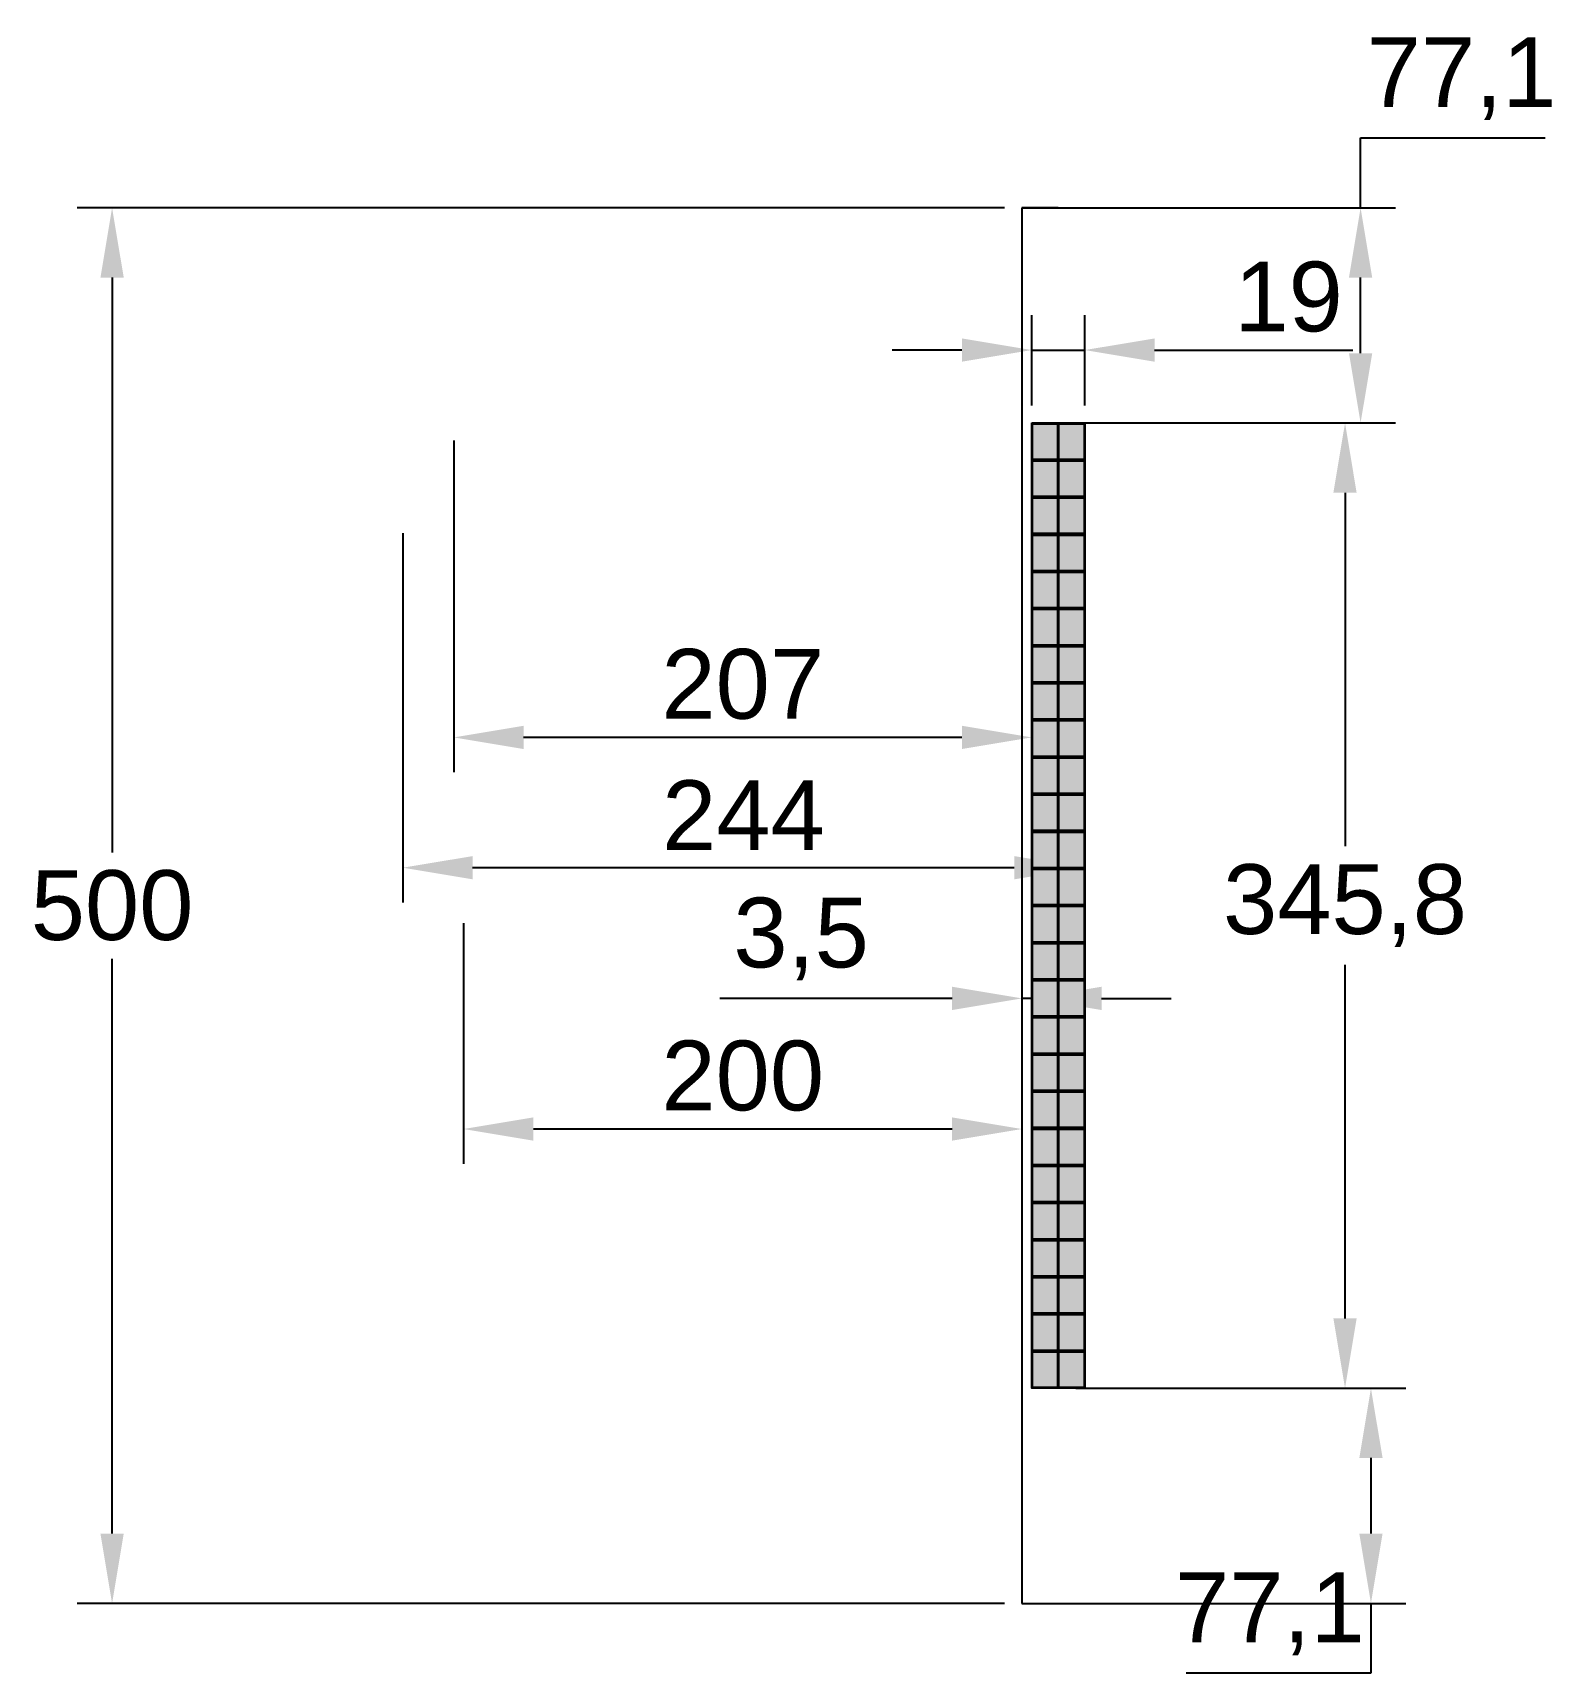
# Model space of a CAD drawing. Header units: millimetres. Extents: x 2428 to 2973, y 1438 to 2026.
import ezdxf

# ---------------------------------------------------------------- set-up
doc = ezdxf.new("R2010")
doc.units = ezdxf.units.MM
doc.styles.get("Standard").update_dxf_attribs({"font": 'arial.ttf'})
doc.dimstyles.new('ISO-25', dxfattribs={"dimscale": 10, "dimtxt": 2.5, "dimasz": 2.5, "dimexe": 1.25, "dimexo": 0.625, "dimtad": 1, "dimtih": 1, "dimtoh": 1, "dimtxsty": 'Standard', "dimcen": 2.5, "dimadec": 0, "dimazin": 0, "dimtfac": 1, "dimtmove": 0, "dimatfit": 3, "dimfxl": 1, "dimarcsym": 0})

# ---------------------------------------------------------------- blocks, each defined once
blk = doc.blocks.new('*U5')
h = blk.add_hatch(color=256)
h.set_gradient(color1=(122, 175, 223), color2=(122, 175, 223), tint=1)
h.paths.add_polyline_path([(4.75, 6.65), (-4.75, 6.65), (-4.75, -6.65), (4.75, -6.65)])
h.paths.add_polyline_path([(4.5, -6.4), (-4.5, -6.4), (-4.5, 6.4), (4.5, 6.4)], flags=16)
h = blk.add_hatch(color=256)
h.set_gradient(color1=(41, 49, 137), color2=(41, 49, 137), tint=1)
h.paths.add_polyline_path([(-4.75, -6.65), (4.75, -6.65), (4.75, 6.65), (-4.75, 6.65)])
h.paths.add_polyline_path([(-4.5, 6.4), (4.5, 6.4), (4.5, -6.4), (-4.5, -6.4)], flags=16)
h = blk.add_hatch(color=256)
h.set_gradient(color1=(215, 235, 210), color2=(215, 235, 210), tint=1)
h.paths.add_polyline_path([(-4.5, -6.4), (4.5, -6.4), (4.5, 6.4), (-4.5, 6.4)])
for points in [[(-4.75, 6.65), (4.75, 6.65), (4.75, -6.65), (-4.75, -6.65)], [(-4.5, 6.4), (4.5, 6.4), (4.5, -6.4), (-4.5, -6.4)]]:
    blk.add_lwpolyline(points, close=True)
blk = doc.blocks.new('*U6')
at = {"color": 0, "linetype": 'ByBlock', "lineweight": -2, "transparency": 16777216}
for p in [(0, 332.5), (9.5, 332.5), (0, 319.2), (9.5, 319.2), (0, 305.9), (9.5, 305.9), (0, 292.6), (9.5, 292.6), (0, 279.3), (9.5, 279.3), (0, 266), (9.5, 266), (0, 252.7), (9.5, 252.7), (0, 239.4), (9.5, 239.4), (0, 226.1), (9.5, 226.1), (0, 212.8), (9.5, 212.8), (0, 199.5), (9.5, 199.5), (0, 186.2), (9.5, 186.2), (0, 172.9), (9.5, 172.9), (0, 159.6), (9.5, 159.6), (0, 146.3), (9.5, 146.3), (0, 133), (9.5, 133), (0, 119.7), (9.5, 119.7), (0, 106.4), (9.5, 106.4), (0, 93.1), (9.5, 93.1), (0, 79.8), (9.5, 79.8), (0, 66.5), (9.5, 66.5), (0, 53.2), (9.5, 53.2), (0, 39.9), (9.5, 39.9), (0, 26.6), (9.5, 26.6), (0, 13.3), (9.5, 13.3), (0, 0), (9.5, 0)]:
    blk.add_blockref('*U5', p, dxfattribs=at)
blk = doc.blocks.new('*D7')
at = {"color": 0, "lineweight": -2, "transparency": 16777216}
for p, q in [((2892.15, 1886.24), (2910.31, 1886.24)), ((2897.81, 1861.24), (2897.81, 1734.61)), ((2897.81, 1565.44), (2897.81, 1692.07)), ((2892.15, 1540.44), (2910.31, 1540.44))]:
    blk.add_line(p, q, dxfattribs=at)
at = {"color": 0, "transparency": 16777216}
for points in [[(2893.64, 1861.24), (2901.97, 1861.24), (2897.81, 1886.24)], [(2893.64, 1565.44), (2901.97, 1565.44), (2897.81, 1540.44)]]:
    blk.add_solid(points, dxfattribs=at)
at = {"layer": 'Defpoints', "color": 0, "transparency": 16777216}
for p in [(2885.9, 1886.24), (2885.9, 1540.44), (2897.81, 1540.44)]:
    blk.add_point(p, dxfattribs=at)
at = {"color": 0, "transparency": 16777216, "insert": (2897.81, 1713.34), "char_height": 25, "attachment_point": 5}
blk.add_mtext('345,8', dxfattribs=at)
blk = doc.blocks.new('*D9')
at = {"color": 0, "lineweight": -2, "transparency": 16777216}
for p, q in [((2782.09, 1693.79), (2782.09, 1667.59)), ((2785.59, 1693.79), (2785.59, 1667.59)), ((2757.09, 1680.09), (2673.91, 1680.09)), ((2785.59, 1680.09), (2782.09, 1680.09)), ((2810.59, 1680.09), (2835.59, 1680.09))]:
    blk.add_line(p, q, dxfattribs=at)
at = {"color": 0, "transparency": 16777216}
for points in [[(2757.09, 1684.26), (2757.09, 1675.92), (2782.09, 1680.09)], [(2810.59, 1684.26), (2810.59, 1675.92), (2785.59, 1680.09)]]:
    blk.add_solid(points, dxfattribs=at)
at = {"layer": 'Defpoints', "color": 0, "transparency": 16777216}
for p in [(2782.09, 1700.04), (2785.59, 1700.04), (2782.09, 1680.09)]:
    blk.add_point(p, dxfattribs=at)
at = {"color": 0, "transparency": 16777216, "insert": (2703, 1701.36), "char_height": 25, "attachment_point": 5}
blk.add_mtext('3,5', dxfattribs=at)
blk = doc.blocks.new('*D10')
at = {"color": 0, "lineweight": -2, "transparency": 16777216}
for p, q in [((2903.38, 1963.34), (2903.38, 1988.34)), ((2903.38, 1988.34), (2969.54, 1988.34)), ((2801.34, 1963.34), (2915.88, 1963.34)), ((2903.38, 1911.24), (2903.38, 1938.34)), ((2801.34, 1886.24), (2915.88, 1886.24))]:
    blk.add_line(p, q, dxfattribs=at)
at = {"color": 0, "transparency": 16777216}
for points in [[(2899.22, 1938.34), (2907.55, 1938.34), (2903.38, 1963.34)], [(2899.22, 1911.24), (2907.55, 1911.24), (2903.38, 1886.24)]]:
    blk.add_solid(points, dxfattribs=at)
at = {"layer": 'Defpoints', "color": 0, "transparency": 16777216}
for p in [(2795.09, 1963.34), (2903.38, 1963.34), (2795.09, 1886.24)]:
    blk.add_point(p, dxfattribs=at)
at = {"color": 0, "transparency": 16777216, "insert": (2939.59, 2009.61), "char_height": 25, "attachment_point": 5}
blk.add_mtext('77,1', dxfattribs=at)
blk = doc.blocks.new('*D11')
at = {"color": 0, "lineweight": -2, "transparency": 16777216}
for p, q in [((2785.59, 1892.49), (2785.59, 1924.86)), ((2804.59, 1892.49), (2804.59, 1924.86)), ((2760.59, 1912.36), (2735.59, 1912.36)), ((2785.59, 1912.36), (2804.59, 1912.36)), ((2829.59, 1912.36), (2900.6, 1912.36))]:
    blk.add_line(p, q, dxfattribs=at)
at = {"color": 0, "transparency": 16777216}
for points in [[(2760.59, 1916.52), (2760.59, 1908.19), (2785.59, 1912.36)], [(2829.59, 1916.52), (2829.59, 1908.19), (2804.59, 1912.36)]]:
    blk.add_solid(points, dxfattribs=at)
at = {"layer": 'Defpoints', "color": 0, "transparency": 16777216}
for p in [(2804.59, 1912.36), (2785.59, 1886.24), (2804.59, 1886.24)]:
    blk.add_point(p, dxfattribs=at)
at = {"color": 0, "transparency": 16777216, "insert": (2877.6, 1931.37), "char_height": 25, "attachment_point": 5}
blk.add_mtext('19', dxfattribs=at)
blk = doc.blocks.new('*D12')
at = {"color": 0, "lineweight": -2, "transparency": 16777216}
for p, q in [((2801.34, 1540.44), (2919.59, 1540.44)), ((2907.09, 1515.44), (2907.09, 1488.34)), ((2801.34, 1463.34), (2919.59, 1463.34)), ((2907.09, 1463.34), (2907.09, 1438.34)), ((2907.09, 1438.34), (2840.93, 1438.34))]:
    blk.add_line(p, q, dxfattribs=at)
at = {"color": 0, "transparency": 16777216}
for points in [[(2902.93, 1515.44), (2911.26, 1515.44), (2907.09, 1540.44)], [(2902.93, 1488.34), (2911.26, 1488.34), (2907.09, 1463.34)]]:
    blk.add_solid(points, dxfattribs=at)
at = {"layer": 'Defpoints', "color": 0, "transparency": 16777216}
for p in [(2795.09, 1540.44), (2795.09, 1463.34), (2907.09, 1463.34)]:
    blk.add_point(p, dxfattribs=at)
at = {"color": 0, "transparency": 16777216, "insert": (2870.89, 1459.61), "char_height": 25, "attachment_point": 5}
blk.add_mtext('77,1', dxfattribs=at)
blk = doc.blocks.new('*D14')
at = {"color": 0, "lineweight": -2, "transparency": 16777216}
for p, q in [((2578.59, 1879.99), (2578.59, 1761.09)), ((2785.59, 1879.99), (2785.59, 1761.09)), ((2760.59, 1773.59), (2603.59, 1773.59))]:
    blk.add_line(p, q, dxfattribs=at)
at = {"color": 0, "transparency": 16777216}
for points in [[(2603.59, 1777.76), (2603.59, 1769.43), (2578.59, 1773.59)], [(2760.59, 1777.76), (2760.59, 1769.43), (2785.59, 1773.59)]]:
    blk.add_solid(points, dxfattribs=at)
at = {"layer": 'Defpoints', "color": 0, "transparency": 16777216}
for p in [(2578.59, 1886.24), (2785.59, 1886.24), (2578.59, 1773.59)]:
    blk.add_point(p, dxfattribs=at)
at = {"color": 0, "transparency": 16777216, "insert": (2682.09, 1792.61), "char_height": 25, "attachment_point": 5}
blk.add_mtext('207', dxfattribs=at)
blk = doc.blocks.new('*D15')
at = {"color": 0, "lineweight": -2, "transparency": 16777216}
for p, q in [((2775.84, 1963.34), (2443.7, 1963.34)), ((2456.2, 1938.34), (2456.2, 1732.35)), ((2456.2, 1488.34), (2456.2, 1694.32)), ((2775.84, 1463.34), (2443.7, 1463.34))]:
    blk.add_line(p, q, dxfattribs=at)
at = {"color": 0, "transparency": 16777216}
for points in [[(2452.03, 1938.34), (2460.37, 1938.34), (2456.2, 1963.34)], [(2452.03, 1488.34), (2460.37, 1488.34), (2456.2, 1463.34)]]:
    blk.add_solid(points, dxfattribs=at)
at = {"layer": 'Defpoints', "color": 0, "transparency": 16777216}
for p in [(2782.09, 1963.34), (2456.2, 1463.34), (2782.09, 1463.34)]:
    blk.add_point(p, dxfattribs=at)
at = {"color": 0, "transparency": 16777216, "insert": (2456.2, 1713.34), "char_height": 25, "attachment_point": 5}
blk.add_mtext('500', dxfattribs=at)
blk = doc.blocks.new('*D16')
at = {"color": 0, "lineweight": -2, "transparency": 16777216}
for p, q in [((2582.09, 1707.09), (2582.09, 1620.79)), ((2782.09, 1707.09), (2782.09, 1620.79)), ((2757.09, 1633.29), (2607.09, 1633.29))]:
    blk.add_line(p, q, dxfattribs=at)
at = {"color": 0, "transparency": 16777216}
for points in [[(2607.09, 1637.46), (2607.09, 1629.12), (2582.09, 1633.29)], [(2757.09, 1637.46), (2757.09, 1629.12), (2782.09, 1633.29)]]:
    blk.add_solid(points, dxfattribs=at)
at = {"layer": 'Defpoints', "color": 0, "transparency": 16777216}
for p in [(2582.09, 1713.34), (2782.09, 1713.34), (2582.09, 1633.29)]:
    blk.add_point(p, dxfattribs=at)
at = {"color": 0, "transparency": 16777216, "insert": (2682.09, 1652.3), "char_height": 25, "attachment_point": 5}
blk.add_mtext('200', dxfattribs=at)
blk = doc.blocks.new('*D17')
at = {"color": 0, "lineweight": -2, "transparency": 16777216}
for p, q in [((2560.34, 1846.74), (2560.34, 1714.41)), ((2804.34, 1846.74), (2804.34, 1714.41)), ((2779.34, 1726.91), (2585.34, 1726.91))]:
    blk.add_line(p, q, dxfattribs=at)
at = {"color": 0, "transparency": 16777216}
for points in [[(2585.34, 1731.07), (2585.34, 1722.74), (2560.34, 1726.91)], [(2779.34, 1731.07), (2779.34, 1722.74), (2804.34, 1726.91)]]:
    blk.add_solid(points, dxfattribs=at)
at = {"layer": 'Defpoints', "color": 0, "transparency": 16777216}
for p in [(2560.34, 1852.99), (2804.34, 1852.99), (2560.34, 1726.91)]:
    blk.add_point(p, dxfattribs=at)
at = {"color": 0, "transparency": 16777216, "insert": (2682.34, 1745.71), "char_height": 25, "attachment_point": 5}
blk.add_mtext('244', dxfattribs=at)

msp = doc.modelspace()

# ---------------------------------------------------------------- linework, layer by layer
for p, q in [((2795.093, 1963.339), (2782.093, 1963.339)), ((2782.093, 1963.339), (2782.093, 1463.339)), ((2782.093, 1963.339), (2907.093, 1963.339)), ((2782.093, 1463.339), (2907.093, 1463.339))]:
    msp.add_line(p, q)

# ---------------------------------------------------------------- block references
msp.add_blockref('*U6', (2790.343, 1547.089))

# ---------------------------------------------------------------- dimensions: what is measured, and where the dimension line sits
for base, p1, p2, picture, middle in [((2903.384, 1963.339), (2795.093, 1886.239), (2795.093, 1963.339), '*D10', (2939.588, 2009.613)), ((2456.199, 1463.339), (2782.093, 1963.339), (2782.093, 1463.339), '*D15', (2456.199, 1713.339)), ((2897.807, 1540.439), (2885.901, 1886.239), (2885.901, 1540.439), '*D7', (2897.807, 1713.339)), ((2907.093, 1463.339), (2795.093, 1540.439), (2795.093, 1463.339), '*D12', (2870.889, 1459.613))]:
    dim = msp.add_linear_dim(base=base, p1=p1, p2=p2, angle=90, dimstyle='ISO-25')
    dim.commit()
    dim.dimension.update_dxf_attribs({"geometry": picture, "text_midpoint": middle})
for base, p1, p2, picture, middle in [((2804.593, 1912.358), (2785.593, 1886.239), (2804.593, 1886.239), '*D11', (2877.597, 1931.372)), ((2578.593, 1773.594), (2785.593, 1886.239), (2578.593, 1886.239), '*D14', (2682.093, 1792.609)), ((2560.343, 1726.907), (2804.343, 1852.989), (2560.343, 1852.989), '*D17', (2682.343, 1745.708)), ((2782.093, 1680.089), (2785.593, 1700.039), (2782.093, 1700.039), '*D9', (2703, 1701.363)), ((2582.093, 1633.289), (2782.093, 1713.339), (2582.093, 1713.339), '*D16', (2682.093, 1652.303))]:
    dim = msp.add_linear_dim(base=base, p1=p1, p2=p2, dimstyle='ISO-25')
    dim.commit()
    dim.dimension.update_dxf_attribs({"geometry": picture, "text_midpoint": middle})

doc.saveas('drawing.dxf')
